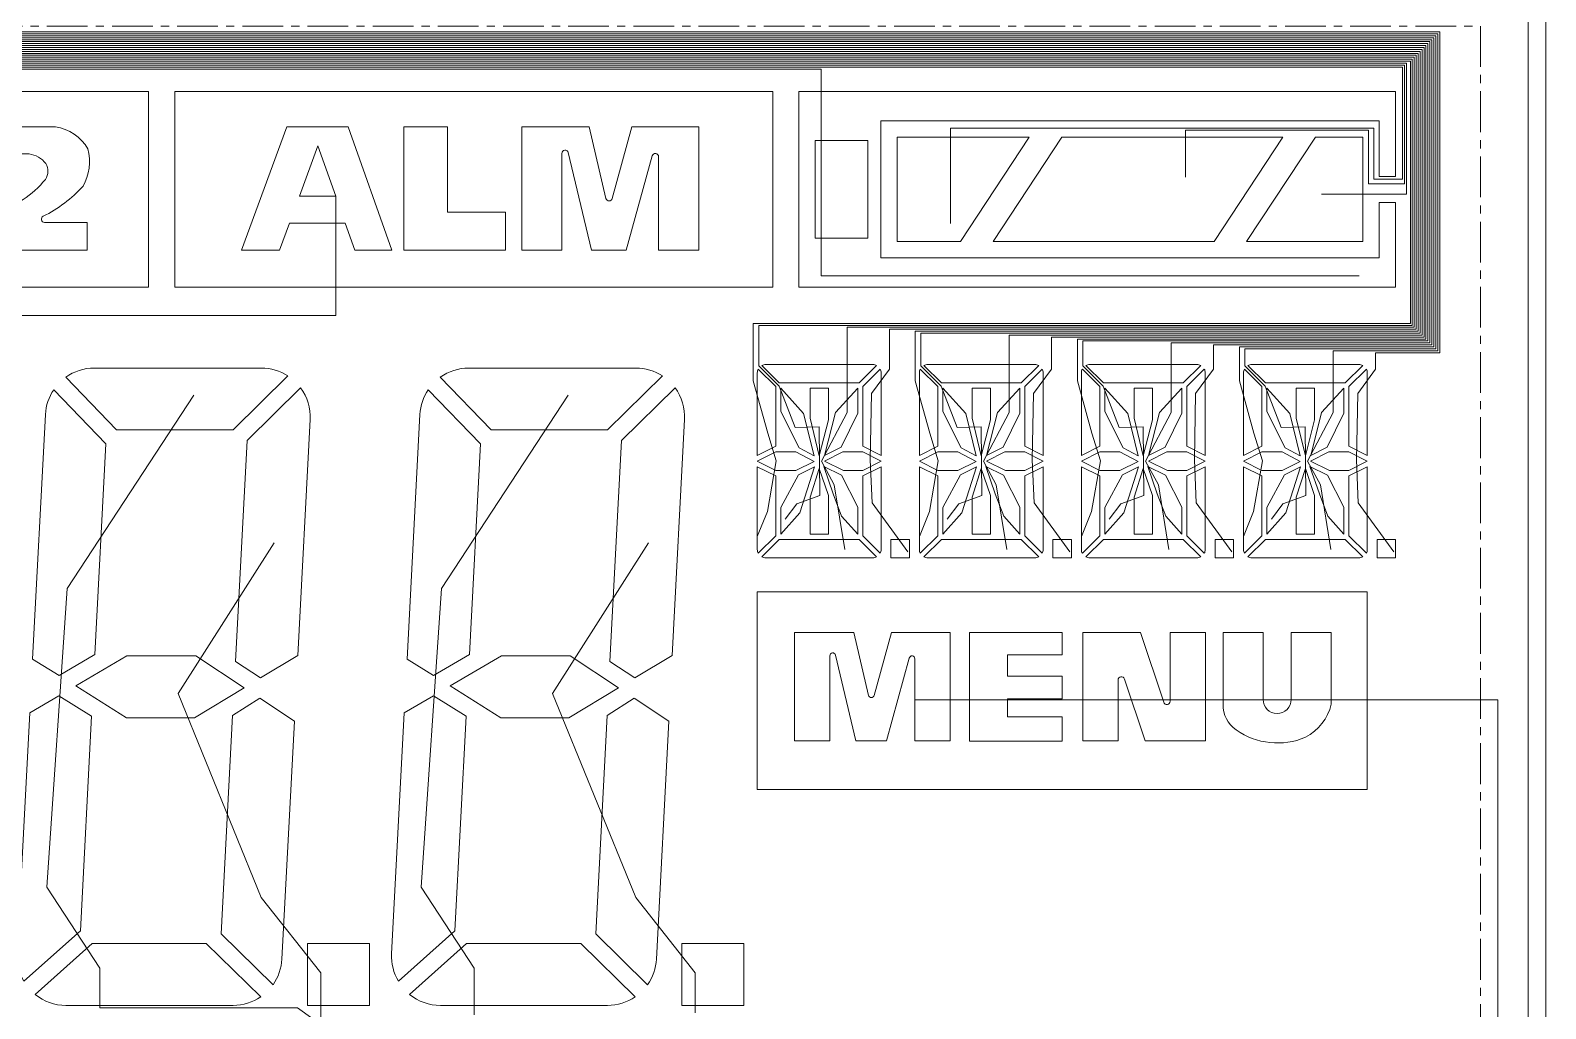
# Model space of a CAD drawing. Extents: x 105 to 1195, y -174 to 82.
# Drawn here: x 799.98 to 846.48, y -83.3 to -53.3 of the extents above; entities that cross this region are included whole.
import ezdxf

# ---------------------------------------------------------------- set-up
doc = ezdxf.new("R2010")
doc.units = 0
doc.header["$MEASUREMENT"] = 0
doc.linetypes.add('AUSGEZOGEN', pattern=[0])
doc.linetypes.add('CENTER', pattern=[2, 1.25, -0.25, 0.25, -0.25])
doc.layers.get('0').update_dxf_attribs({"linetype": 'AUSGEZOGEN'})
doc.layers.add('SEG', color=3, linetype='Continuous')

# ---------------------------------------------------------------- blocks, each defined once
blk = doc.blocks.new('0')
at = {"lineweight": 5}
blk.add_line((86, 65.2), (86, 0), dxfattribs=at)
at = {"linetype": 'CENTER', "lineweight": 5}
blk.add_lwpolyline([(84, 63.2), (84, 8), (2, 8), (2, 63.2)], close=True, dxfattribs=at)
at = {"lineweight": 5}
for points in [[(43.124, 55.19), (24.735, 55.19), (24.735, 61.19), (43.124, 61.19)], [(43.924, 61.19), (62.283, 61.19), (62.283, 55.19), (43.924, 55.19)], [(63.083, 61.19), (63.083, 55.19), (81.39, 55.19), (81.39, 57.79), (80.89, 57.79), (80.89, 56.09), (65.596, 56.09), (65.596, 60.29), (80.89, 60.29), (80.89, 58.59), (81.39, 58.59), (81.39, 61.19)], [(45.976, 56.328), (47.144, 56.328), (47.446, 57.151), (49.16, 57.151), (49.452, 56.328), (50.586, 56.328), (49.246, 60.106), (47.362, 60.106)], [(50.952, 60.106), (52.297, 60.106), (52.297, 57.494), (54.079, 57.494), (54.079, 56.328), (50.952, 56.328)], [(65.196, 59.69), (65.196, 56.69), (63.583, 56.69), (63.583, 59.69)], [(70.151, 59.79), (68.043, 56.59), (66.096, 56.59), (66.096, 59.79)], [(77.931, 59.79), (75.823, 56.59), (69.043, 56.59), (71.151, 59.79)], [(80.39, 59.79), (80.39, 56.59), (76.822, 56.59), (78.93, 59.79)], [(47.75, 57.979), (48.867, 57.979), (48.318, 59.527)], [(62.524, 51.374), (62.524, 52.099), (63.225, 51.32), (63.545, 50.023), (63.085, 50.261)], [(63.422, 52.099), (63.422, 51.169), (63.704, 50.021), (63.987, 51.126), (63.987, 52.099)], [(64.203, 51.346), (64.884, 52.099), (64.884, 51.324), (64.377, 50.285), (63.866, 50.032)], [(67.498, 51.374), (67.498, 52.099), (68.199, 51.32), (68.518, 50.023), (68.059, 50.261)], [(68.395, 52.099), (68.395, 51.169), (68.678, 50.021), (68.961, 51.126), (68.961, 52.099)], [(69.176, 51.346), (69.858, 52.099), (69.858, 51.324), (69.351, 50.285), (68.84, 50.032)], [(72.471, 51.374), (72.471, 52.099), (73.172, 51.32), (73.492, 50.023), (73.032, 50.261)], [(73.368, 52.099), (73.368, 51.169), (73.651, 50.021), (73.934, 51.126), (73.934, 52.099)], [(74.15, 51.346), (74.831, 52.099), (74.831, 51.324), (74.324, 50.285), (73.813, 50.032)], [(77.445, 51.374), (77.445, 52.099), (78.146, 51.32), (78.465, 50.023), (78.006, 50.261)], [(78.342, 52.099), (78.342, 51.169), (78.625, 50.021), (78.908, 51.126), (78.908, 52.099)], [(79.123, 51.346), (79.805, 52.099), (79.805, 51.324), (79.298, 50.285), (78.787, 50.032)], [(61.804, 49.855), (62.37, 49.572), (62.986, 49.572), (63.545, 49.849), (62.987, 50.138), (62.37, 50.138)], [(63.865, 49.859), (64.444, 49.572), (65.039, 49.572), (65.604, 49.855), (65.039, 50.138), (64.428, 50.138)], [(66.778, 49.855), (67.344, 49.572), (67.96, 49.572), (68.518, 49.849), (67.96, 50.138), (67.344, 50.138)], [(68.839, 49.859), (69.418, 49.572), (70.012, 49.572), (70.578, 49.855), (70.012, 50.138), (69.402, 50.138)], [(71.751, 49.855), (72.317, 49.572), (72.933, 49.572), (73.492, 49.849), (72.934, 50.138), (72.317, 50.138)], [(73.812, 49.859), (74.391, 49.572), (74.986, 49.572), (75.551, 49.855), (74.986, 50.138), (74.375, 50.138)], [(76.725, 49.855), (77.29, 49.572), (77.907, 49.572), (78.465, 49.849), (77.907, 50.138), (77.29, 50.138)], [(78.786, 49.859), (79.365, 49.572), (79.959, 49.572), (80.525, 49.855), (79.959, 50.138), (79.348, 50.138)], [(63.108, 48.273), (62.524, 47.612), (62.524, 48.431), (63.064, 49.439), (63.559, 49.684)], [(63.704, 49.634), (63.422, 48.747), (63.422, 47.612), (63.987, 47.612), (63.987, 48.797)], [(63.846, 49.696), (64.384, 49.43), (64.884, 48.447), (64.884, 47.612), (64.392, 48.167), (64.132, 48.849)], [(68.082, 48.273), (67.498, 47.612), (67.498, 48.431), (68.037, 49.439), (68.532, 49.684)], [(68.678, 49.634), (68.395, 48.747), (68.395, 47.612), (68.961, 47.612), (68.961, 48.797)], [(68.819, 49.696), (69.357, 49.43), (69.858, 48.447), (69.858, 47.612), (69.365, 48.167), (69.106, 48.849)], [(73.055, 48.273), (72.471, 47.612), (72.471, 48.431), (73.011, 49.439), (73.506, 49.684)], [(73.651, 49.634), (73.368, 48.747), (73.368, 47.612), (73.934, 47.612), (73.934, 48.797)], [(73.793, 49.696), (74.33, 49.43), (74.831, 48.447), (74.831, 47.612), (74.339, 48.167), (74.079, 48.849)], [(78.029, 48.273), (77.445, 47.612), (77.445, 48.431), (77.984, 49.439), (78.479, 49.684)], [(78.625, 49.634), (78.342, 48.747), (78.342, 47.612), (78.908, 47.612), (78.908, 48.797)], [(78.766, 49.696), (79.304, 49.43), (79.805, 48.447), (79.805, 47.612), (79.312, 48.167), (79.053, 48.849)], [(65.904, 46.892), (65.904, 47.457), (66.47, 47.457), (66.47, 46.892)], [(70.877, 46.892), (70.877, 47.457), (71.443, 47.457), (71.443, 46.892)], [(75.851, 46.892), (75.851, 47.457), (76.417, 47.457), (76.417, 46.892)], [(80.824, 46.892), (80.824, 47.457), (81.39, 47.457), (81.39, 46.892)], [(61.804, 45.844), (61.804, 39.787), (80.525, 39.787), (80.525, 45.844)], [(71.16, 44.6), (71.16, 43.914), (69.481, 43.914), (69.481, 43.261), (71.16, 43.261), (71.16, 42.562), (69.481, 42.562), (69.481, 42.013), (71.16, 42.013), (71.16, 41.266), (68.315, 41.266), (68.315, 44.6)], [(46.053, 42.904), (44.57, 43.886), (42.458, 43.886), (40.884, 42.961), (42.443, 41.986), (44.529, 41.986)], [(57.546, 42.904), (56.063, 43.886), (53.951, 43.886), (52.377, 42.961), (53.936, 41.986), (56.022, 41.986)], [(47.998, 35.061), (49.898, 35.061), (49.898, 33.161), (47.998, 33.161)], [(59.491, 35.061), (61.391, 35.061), (61.391, 33.161), (59.491, 33.161)]]:
    blk.add_lwpolyline(points, close=True, dxfattribs=at)
for points in [[(39.955, 58.497, -0.151297), (38.433, 57.488, 0.332922), (38.29, 57.296), (38.29, 56.328), (41.238, 56.328), (41.238, 57.177), (39.932, 57.177, -0.790676), (39.887, 57.366, 0.090624), (41.109, 58.288, 0.192393), (41.259, 59.434, 0.228472), (40.262, 60.106), (38.411, 60.106), (38.411, 59.28), (39.452, 59.28, -0.198159), (39.966, 58.981, -0.290646)], [(54.573, 56.328), (55.807, 56.328), (55.807, 59.296, -0.890262), (56.004, 59.319), (56.711, 56.328), (57.78, 56.328), (58.577, 59.216, -0.873715), (58.773, 59.19), (58.773, 56.328), (60.007, 56.328), (60.007, 60.106), (57.958, 60.106), (57.353, 57.911, -0.776285), (57.159, 57.915), (56.641, 60.106), (54.573, 60.106)], [(40.578, 52.429), (42.142, 50.811), (45.715, 50.811), (47.4, 52.469, 0.145208), (46.582, 52.711), (41.454, 52.711, 0.157295)], [(52.071, 52.429), (53.635, 50.811), (57.208, 50.811), (58.893, 52.469, 0.145208), (58.075, 52.711), (52.947, 52.711, 0.157295)], [(61.804, 52.562, -0.120758), (61.834, 52.681), (62.37, 52.144), (62.37, 50.311), (61.804, 50.028)], [(62.479, 52.253), (61.943, 52.79, -0.120758), (62.062, 52.819), (65.347, 52.819, -0.120758), (65.466, 52.79), (64.93, 52.253)], [(65.575, 52.681), (65.039, 52.144), (65.039, 50.311), (65.604, 50.028), (65.604, 52.562, 0.120758)], [(66.778, 52.562, -0.120758), (66.807, 52.681), (67.344, 52.144), (67.344, 50.311), (66.778, 50.028)], [(67.453, 52.253), (66.916, 52.79, -0.120758), (67.035, 52.819), (70.321, 52.819, -0.120758), (70.44, 52.79), (69.903, 52.253)], [(70.549, 52.681), (70.012, 52.144), (70.012, 50.311), (70.578, 50.028), (70.578, 52.562, 0.120758)], [(71.751, 52.562, -0.120758), (71.78, 52.681), (72.317, 52.144), (72.317, 50.311), (71.751, 50.028)], [(72.426, 52.253), (71.89, 52.79, -0.120758), (72.008, 52.819), (75.294, 52.819, -0.120758), (75.413, 52.79), (74.877, 52.253)], [(75.522, 52.681), (74.986, 52.144), (74.986, 50.311), (75.551, 50.028), (75.551, 52.562, 0.120758)], [(76.725, 52.562, -0.120758), (76.754, 52.681), (77.29, 52.144), (77.29, 50.311), (76.725, 50.028)], [(77.4, 52.253), (76.863, 52.79, -0.120758), (76.982, 52.819), (80.268, 52.819, -0.120758), (80.387, 52.79), (79.85, 52.253)], [(80.496, 52.681), (79.959, 52.144), (79.959, 50.311), (80.525, 50.028), (80.525, 52.562, 0.120758)], [(47.787, 52.105), (46.144, 50.49), (45.789, 43.715), (46.555, 43.207), (47.701, 43.898), (48.08, 51.133, 0.174458)], [(59.28, 52.105), (57.637, 50.49), (57.282, 43.715), (58.048, 43.207), (59.194, 43.898), (59.573, 51.133, 0.174458)], [(39.956, 51.29), (39.563, 43.786), (40.377, 43.278), (41.473, 43.922), (41.812, 50.391), (40.209, 52.047, 0.135566)], [(51.449, 51.29), (51.056, 43.786), (51.87, 43.278), (52.966, 43.922), (53.305, 50.391), (51.702, 52.047, 0.135566)], [(61.834, 47.03), (62.37, 47.566), (62.37, 49.4), (61.804, 49.683), (61.804, 47.149, 0.120758)], [(65.604, 47.149, -0.120758), (65.575, 47.03), (65.039, 47.566), (65.039, 49.4), (65.604, 49.683)], [(66.807, 47.03), (67.344, 47.566), (67.344, 49.4), (66.778, 49.683), (66.778, 47.149, 0.120758)], [(70.578, 47.149, -0.120758), (70.549, 47.03), (70.012, 47.566), (70.012, 49.4), (70.578, 49.683)], [(71.78, 47.03), (72.317, 47.566), (72.317, 49.4), (71.751, 49.683), (71.751, 47.149, 0.120758)], [(75.551, 47.149, -0.120758), (75.522, 47.03), (74.986, 47.566), (74.986, 49.4), (75.551, 49.683)], [(76.754, 47.03), (77.29, 47.566), (77.29, 49.4), (76.725, 49.683), (76.725, 47.149, 0.120758)], [(80.525, 47.149, -0.120758), (80.496, 47.03), (79.959, 47.566), (79.959, 49.4), (80.525, 49.683)], [(64.93, 47.457), (62.479, 47.457), (61.943, 46.921, 0.120758), (62.062, 46.892), (65.347, 46.892, 0.120758), (65.466, 46.921)], [(69.903, 47.457), (67.453, 47.457), (66.916, 46.921, 0.120758), (67.035, 46.892), (70.321, 46.892, 0.120758), (70.44, 46.921)], [(74.877, 47.457), (72.426, 47.457), (71.89, 46.921, 0.120758), (72.008, 46.892), (75.294, 46.892, 0.120758), (75.413, 46.921)], [(79.85, 47.457), (77.4, 47.457), (76.863, 46.921, 0.120758), (76.982, 46.892), (80.268, 46.892, 0.120758), (80.387, 46.921)], [(64.029, 41.276), (62.943, 41.276), (62.943, 44.6), (64.763, 44.6), (65.218, 42.672, 0.776285), (65.389, 42.669), (65.922, 44.6), (67.724, 44.6), (67.724, 41.276), (66.638, 41.276), (66.638, 43.793, 0.873715), (66.466, 43.817), (65.765, 41.276), (64.824, 41.276), (64.203, 43.908, 0.890262), (64.029, 43.887)], [(73.56, 44.6), (74.278, 42.458, 0.850037), (74.472, 42.49), (74.472, 44.6), (75.558, 44.6), (75.558, 41.276), (73.707, 41.276), (73.071, 43.173, 0.850037), (72.876, 43.142), (72.876, 41.276), (71.79, 41.276), (71.79, 44.6)], [(78.187, 42.545, -1), (77.327, 42.545), (77.327, 44.6), (76.097, 44.6), (76.097, 42.398, 0.249813), (76.499, 41.611, 0.258296), (78.628, 41.385, 0.220287), (79.417, 42.398), (79.417, 44.6), (78.187, 44.6)], [(39.477, 42.134), (40.368, 42.658), (41.374, 42.03), (41.029, 35.451), (39.295, 33.9, -0.147229), (39.089, 34.74)], [(45.702, 42.049), (45.351, 35.354), (46.941, 33.797, 0.141357), (47.213, 34.583), (47.596, 41.883), (46.536, 42.585)], [(50.97, 42.134), (51.861, 42.658), (52.867, 42.03), (52.522, 35.451), (50.788, 33.9, -0.147229), (50.582, 34.74)], [(57.195, 42.049), (56.844, 35.354), (58.434, 33.797, 0.141357), (58.706, 34.583), (59.089, 41.883), (58.029, 42.585)], [(39.64, 33.498), (41.388, 35.061), (44.893, 35.061), (46.564, 33.425, -0.151515), (45.715, 33.161), (40.587, 33.161, -0.172473)], [(51.133, 33.498), (52.881, 35.061), (56.386, 35.061), (58.057, 33.425, -0.151515), (57.208, 33.161), (52.08, 33.161, -0.172473)]]:
    blk.add_lwpolyline(points, format="xyb", close=True, dxfattribs=at)

msp = doc.modelspace()

# ---------------------------------------------------------------- linework, layer by layer
at = {"layer": 'SEG', "lineweight": 5, "ltscale": 16.714716}
msp.add_line((845.946, -52.203), (845.946, -114.248), dxfattribs=at)
at = {"layer": 'SEG', "lineweight": 5}
for p, q in [((843.231, -53.343), (762.014, -53.343)), ((843.171, -53.403), (762.074, -53.403)), ((843.111, -53.463), (762.134, -53.463)), ((843.111, -63.065), (843.111, -53.463)), ((843.171, -63.125), (843.171, -53.403)), ((843.231, -63.185), (843.231, -53.343)), ((843.051, -53.523), (762.194, -53.523)), ((842.991, -53.583), (762.254, -53.583)), ((842.931, -53.643), (762.314, -53.643)), ((842.871, -53.703), (762.374, -53.703)), ((842.811, -53.763), (762.434, -53.763)), ((842.751, -53.823), (762.494, -53.823)), ((842.691, -53.883), (762.554, -53.883)), ((842.631, -53.943), (762.614, -53.943)), ((842.631, -62.585), (842.631, -53.943)), ((842.691, -62.645), (842.691, -53.883)), ((842.751, -62.705), (842.751, -53.823)), ((842.811, -62.765), (842.811, -53.763)), ((842.871, -62.825), (842.871, -53.703)), ((842.931, -62.885), (842.931, -53.643)), ((842.991, -62.945), (842.991, -53.583)), ((843.051, -63.005), (843.051, -53.523)), ((842.571, -54.003), (762.674, -54.003)), ((842.511, -54.063), (762.734, -54.063)), ((842.451, -54.123), (762.794, -54.123)), ((842.391, -54.183), (762.854, -54.183)), ((842.331, -54.243), (762.914, -54.243)), ((842.211, -54.303), (762.974, -54.303)), ((842.151, -54.363), (763.034, -54.363)), ((842.151, -58.001), (842.151, -54.363)), ((842.211, -58.318), (842.211, -54.303)), ((842.331, -62.285), (842.331, -54.243)), ((842.391, -62.345), (842.391, -54.183)), ((842.451, -62.405), (842.451, -54.123)), ((842.511, -62.465), (842.511, -54.063)), ((842.571, -62.525), (842.571, -54.003)), ((842.091, -54.423), (763.094, -54.423)), ((824.251, -54.483), (763.154, -54.483)), ((824.251, -60.822), (824.251, -54.483)), ((842.091, -57.862), (842.091, -54.423)), ((828.217, -58.174), (828.217, -56.3)), ((828.217, -56.3), (841.209, -56.3)), ((835.431, -57.802), (835.431, -56.357)), ((835.431, -56.357), (841.049, -56.357)), ((841.049, -56.357), (841.049, -58.001)), ((841.209, -56.3), (841.209, -57.862)), ((841.049, -58.001), (842.151, -58.001)), ((841.209, -57.862), (842.091, -57.862)), ((809.351, -58.387), (809.351, -62.044)), ((828.217, -58.174), (828.217, -59.222)), ((839.603, -58.318), (842.211, -58.318)), ((824.251, -60.822), (840.759, -60.822)), ((809.351, -62.044), (763.334, -62.044)), ((822.164, -62.285), (842.331, -62.285)), ((822.164, -63.651), (822.164, -62.285)), ((822.331, -62.345), (842.391, -62.345)), ((822.331, -63.591), (822.331, -62.345)), ((825.043, -62.405), (842.451, -62.405)), ((825.043, -63.47), (825.043, -62.405)), ((826.343, -62.465), (842.511, -62.465)), ((826.343, -63.685), (826.343, -62.465)), ((827.138, -62.525), (842.571, -62.525)), ((827.138, -63.651), (827.138, -62.525)), ((827.304, -62.585), (842.631, -62.585)), ((827.304, -63.591), (827.304, -62.585)), ((830.016, -62.645), (842.691, -62.645)), ((830.016, -63.47), (830.016, -62.645)), ((831.316, -62.705), (842.751, -62.705)), ((831.316, -63.685), (831.316, -62.705)), ((832.111, -62.765), (842.811, -62.765)), ((832.111, -63.651), (832.111, -62.765)), ((832.278, -62.825), (842.871, -62.825)), ((832.278, -63.591), (832.278, -62.825)), ((834.99, -62.885), (842.931, -62.885)), ((834.99, -63.47), (834.99, -62.885)), ((836.29, -62.945), (842.991, -62.945)), ((836.29, -63.685), (836.29, -62.945)), ((837.085, -63.005), (843.051, -63.005)), ((837.085, -63.651), (837.085, -63.005)), ((837.251, -63.065), (843.111, -63.065)), ((837.251, -63.591), (837.251, -63.065)), ((839.963, -63.125), (843.171, -63.125)), ((839.963, -63.47), (839.963, -63.125)), ((841.263, -63.185), (843.231, -63.185)), ((841.263, -63.685), (841.263, -63.185)), ((822.164, -63.651), (822.164, -64.051)), ((822.331, -63.591), (822.958, -64.206)), ((825.043, -63.47), (825.043, -65.014)), ((825.795, -64.438), (826.343, -63.685)), ((827.138, -63.651), (827.138, -64.051)), ((827.304, -63.591), (827.932, -64.206)), ((830.016, -63.47), (830.016, -65.014)), ((830.769, -64.438), (831.316, -63.685)), ((832.111, -63.651), (832.111, -64.051)), ((832.278, -63.591), (832.905, -64.206)), ((834.99, -63.47), (834.99, -65.014)), ((835.742, -64.438), (836.29, -63.685)), ((837.085, -63.651), (837.085, -64.051)), ((837.251, -63.591), (837.879, -64.206)), ((839.963, -63.47), (839.963, -65.014)), ((840.716, -64.438), (841.263, -63.685)), ((822.164, -64.051), (822.609, -65.653)), ((827.138, -64.051), (827.582, -65.653)), ((832.111, -64.051), (832.556, -65.653)), ((837.085, -64.051), (837.529, -65.653)), ((801.105, -70.415), (804.993, -64.488)), ((812.598, -70.415), (816.486, -64.488)), ((822.958, -64.206), (823.447, -65.483)), ((825.756, -66.471), (825.795, -64.438)), ((827.932, -64.206), (828.42, -65.483)), ((830.729, -66.471), (830.769, -64.438)), ((832.905, -64.206), (833.394, -65.483)), ((835.703, -66.471), (835.742, -64.438)), ((837.879, -64.206), (838.367, -65.483)), ((840.676, -66.471), (840.716, -64.438)), ((825.043, -65.014), (824.254, -66.515)), ((830.016, -65.014), (829.227, -66.515)), ((834.99, -65.014), (834.201, -66.515)), ((839.963, -65.014), (839.174, -66.515)), ((823.447, -65.483), (824.186, -65.458)), ((824.186, -65.458), (824.203, -67.569)), ((828.42, -65.483), (829.16, -65.458)), ((829.16, -65.458), (829.176, -67.569)), ((833.394, -65.483), (834.133, -65.458)), ((834.133, -65.458), (834.15, -67.569)), ((838.367, -65.483), (839.107, -65.458)), ((839.107, -65.458), (839.123, -67.569)), ((822.609, -65.653), (822.871, -66.504)), ((827.582, -65.653), (827.844, -66.504)), ((832.556, -65.653), (832.818, -66.504)), ((837.529, -65.653), (837.791, -66.504)), ((822.871, -66.504), (822.598, -68.051)), ((825.812, -67.789), (825.756, -66.471)), ((827.844, -66.504), (827.572, -68.051)), ((830.785, -67.789), (830.729, -66.471)), ((832.818, -66.504), (832.545, -68.051)), ((835.759, -67.789), (835.703, -66.471)), ((837.791, -66.504), (837.518, -68.051)), ((840.732, -67.789), (840.676, -66.471)), ((824.254, -66.515), (824.65, -67.24)), ((829.227, -66.515), (829.624, -67.24)), ((834.201, -66.515), (834.597, -67.24)), ((839.174, -66.515), (839.571, -67.24)), ((824.65, -67.24), (824.972, -69.225)), ((829.624, -67.24), (829.945, -69.225)), ((834.597, -67.24), (834.918, -69.225)), ((839.571, -67.24), (839.892, -69.225)), ((823.497, -67.816), (823.144, -68.287)), ((824.203, -67.569), (823.497, -67.816)), ((826.907, -69.292), (825.812, -67.789)), ((828.47, -67.816), (828.118, -68.287)), ((829.176, -67.569), (828.47, -67.816)), ((831.88, -69.292), (830.785, -67.789)), ((833.443, -67.816), (833.091, -68.287)), ((834.15, -67.569), (833.443, -67.816)), ((836.854, -69.292), (835.759, -67.789)), ((838.417, -67.816), (838.065, -68.287)), ((839.123, -67.569), (838.417, -67.816)), ((841.827, -69.292), (840.732, -67.789)), ((822.598, -68.051), (822.289, -68.822)), ((827.572, -68.051), (827.263, -68.822)), ((832.545, -68.051), (832.236, -68.822)), ((837.518, -68.051), (837.21, -68.822)), ((804.513, -73.636), (807.46, -69.015)), ((816.006, -73.636), (818.953, -69.015)), ((800.48, -79.582), (801.105, -70.415)), ((811.973, -79.582), (812.598, -70.415)), ((807.063, -79.899), (804.513, -73.636)), ((818.556, -79.899), (816.006, -73.636)), ((827.123, -73.832), (845.021, -73.832)), ((845.021, -73.832), (845.021, -109.838)), ((802.11, -82.059), (800.48, -79.582)), ((808.889, -82.202), (807.063, -79.899)), ((813.603, -82.059), (811.973, -79.582)), ((820.382, -82.202), (818.556, -79.899)), ((802.11, -83.275), (802.11, -82.059)), ((808.889, -83.552), (808.889, -82.202)), ((813.603, -83.492), (813.603, -82.059)), ((820.382, -83.432), (820.382, -82.202)), ((808.176, -83.275), (802.11, -83.275)), ((808.644, -83.612), (808.176, -83.275))]:
    msp.add_line(p, q, dxfattribs=at)

# ---------------------------------------------------------------- block references
at = {"lineweight": 5}
msp.add_blockref('0', (760.485, -116.366), dxfattribs=at)

doc.saveas('drawing.dxf')
